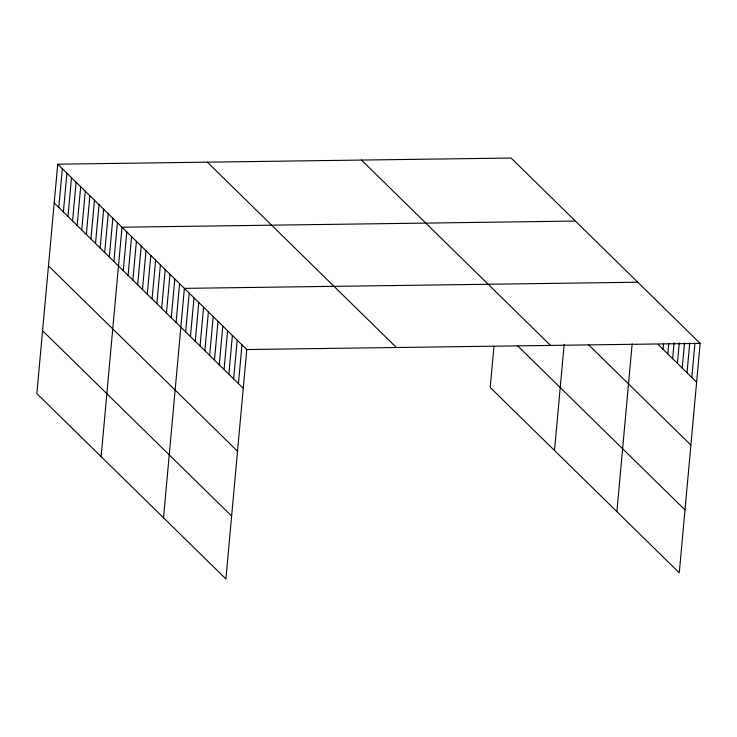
<?xml version="1.0" encoding="UTF-8"?>
<svg xmlns="http://www.w3.org/2000/svg" width="737" height="737" viewBox="0 0 737 737"><rect width="100%" height="100%" fill="white"/><g stroke="black" fill="none" stroke-linecap="round" stroke-linejoin="round"><path stroke-width="1.11" d="M57.726 164.185L36.85 393.604L225.9 578.96L246.775 349.531L57.726 164.185L511.1 158.04L700.15 343.396L679.274 572.815L490.225 387.469L493.965 346.289M58.794 207.475L62.323 168.69M63.382 211.98L66.91 173.186M67.97 216.485L71.498 177.691M72.567 220.98L76.095 182.186M77.155 225.485L80.683 186.691M81.743 229.981L85.28 191.196M86.34 234.486L89.868 195.692M90.927 238.991L94.456 200.197M95.515 243.486L99.053 204.702M100.112 247.991L103.641 209.197M104.7 252.496L108.228 213.702M109.297 256.992L112.825 218.198M113.885 261.497L117.413 222.703M101.126 456.627L122.01 227.208L575.376 221.063M123.272 270.7L126.801 231.906M128.072 275.408L131.601 236.614M132.872 280.115L136.4 241.321M137.672 284.814L141.2 246.02M142.471 289.521L146 250.727M147.271 294.229L150.799 255.435M152.071 298.927L155.599 260.143M156.87 303.635L160.399 264.841M161.67 308.342L165.199 269.549M166.461 313.05L169.998 274.256M171.26 317.748L174.798 278.964M176.06 322.456L179.598 283.662M163.513 517.789L184.388 288.37L637.763 282.225M185.66 331.871L189.188 293.077M190.459 336.569L193.988 297.776M195.259 341.277L198.787 302.483M200.059 345.985L203.587 307.191M204.858 350.683L208.387 311.898M209.658 355.391L213.186 316.597M214.458 360.098L217.986 321.304M219.257 364.806L222.786 326.012M224.057 369.504L227.586 330.71M228.848 374.212L232.385 335.418M233.647 378.919L237.185 340.125M238.447 383.618L241.976 344.833M554.5 450.482L564.155 344.363M616.887 511.653L632.153 343.893M663.024 349.246L663.549 343.543M667.823 353.953L668.763 343.682M672.623 358.661L674.079 342.687M677.423 363.369L679.293 342.825M682.222 368.067L684.507 342.972M687.022 372.775L689.721 343.11M691.822 377.482L694.936 343.249M246.775 349.531L700.15 343.396M658.224 344.548L696.622 382.181M588.513 344.723L690.891 445.093M361.489 160.067L550.539 345.423M517.374 345.561L684.995 509.903M207.346 162.158L396.395 347.505M54.197 202.979L243.247 388.325M48.476 265.882L237.526 451.237M42.571 330.701L231.621 516.047"/></g></svg>
